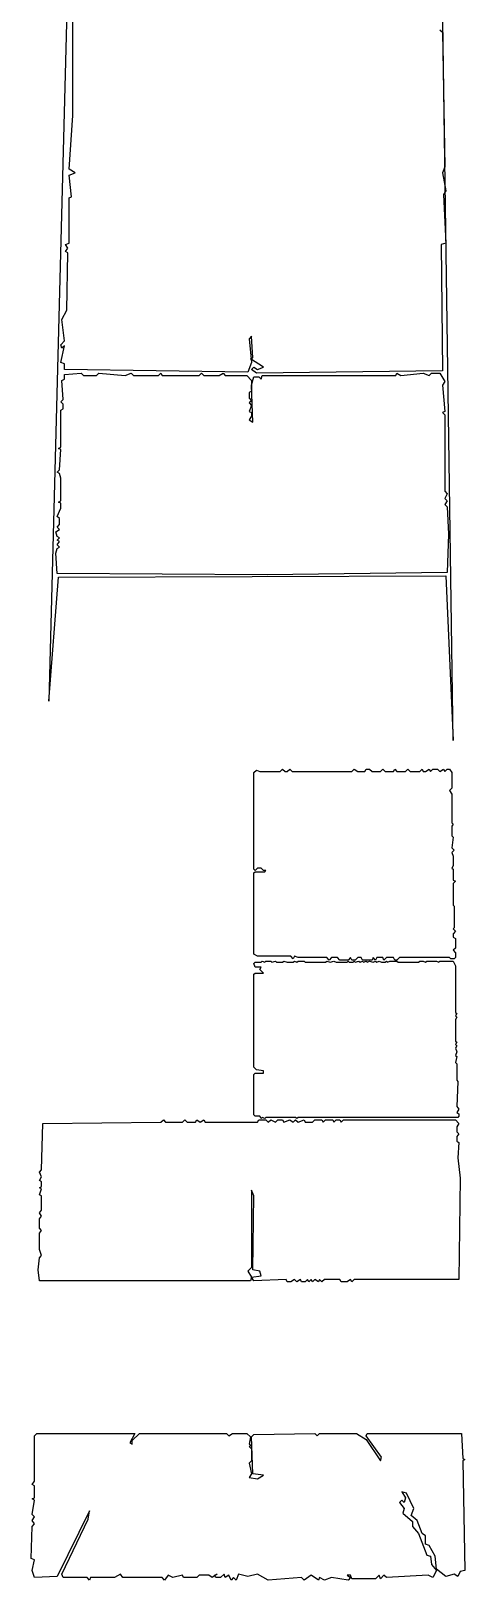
# Model space of a CAD drawing. Extents: x 166 to 207, y 289 to 490.
# Drawn here: x 171.1 to 199.3, y 289.2 to 389.9 of the extents above; entities that cross this region are included whole.
import ezdxf

# ---------------------------------------------------------------- set-up
doc = ezdxf.new("R2010")
doc.units = 0
doc.layers.add('BODY', color=7, linetype='Continuous')

msp = doc.modelspace()

# ---------------------------------------------------------------- linework, layer by layer
at = {"layer": 'BODY'}
for p, q in [((173.57, 397.6), (172.25, 346.36)), ((198.53, 343.8), (197.75, 397.67)), ((173.8, 384.42), (173.8, 392.64)), ((197.67, 390), (197.83, 389.84)), ((197.83, 389.84), (197.98, 381.09)), ((173.57, 380.93), (173.8, 384.42)), ((173.95, 380.7), (173.57, 380.93)), ((173.57, 380.54), (173.95, 380.7)), ((197.98, 381.09), (197.83, 380.7)), ((197.83, 380.7), (198.06, 379.53)), ((173.72, 379.15), (173.57, 380.54)), ((173.57, 379.07), (173.72, 379.15)), ((173.57, 376.12), (173.57, 379.07)), ((198.06, 379.53), (197.91, 379.3)), ((197.91, 379.3), (198.06, 376.12)), ((173.33, 376.05), (173.57, 376.12)), ((173.49, 375.81), (173.33, 376.05)), ((173.33, 375.58), (173.49, 375.81)), ((198.06, 376.12), (197.75, 376.05)), ((197.75, 376.05), (197.83, 367.83)), ((173.49, 375.5), (173.33, 375.58)), ((173.41, 371.78), (173.49, 375.5)), ((173.1, 371.16), (173.41, 371.78)), ((173.26, 369.77), (173.1, 371.16)), ((173.02, 369.53), (173.26, 369.77)), ((185.43, 370.08), (185.27, 369.92)), ((185.27, 369.92), (185.43, 368.37)), ((185.5, 368.68), (185.43, 370.08)), ((173.1, 369.3), (173.02, 369.53)), ((173.02, 368.37), (173.26, 369.46)), ((173.26, 369.46), (173.1, 369.3)), ((185.35, 368.6), (185.5, 368.68)), ((186.2, 368.06), (185.35, 368.6)), ((173.26, 368.29), (173.02, 368.37)), ((173.26, 367.91), (173.26, 368.29)), ((185.19, 367.75), (173.26, 367.91)), ((173.26, 367.6), (174.34, 367.67)), ((173.26, 367.29), (173.26, 367.6)), ((174.34, 367.67), (174.5, 367.52)), ((175.35, 367.52), (175.5, 367.67)), ((175.5, 367.67), (177.21, 367.52)), ((177.21, 367.52), (177.6, 367.67)), ((177.6, 367.67), (177.75, 367.52)), ((179.38, 367.52), (179.53, 367.67)), ((179.53, 367.67), (179.61, 367.52)), ((182.02, 367.52), (182.17, 367.67)), ((182.17, 367.67), (182.33, 367.52)), ((183.33, 367.52), (183.57, 367.67)), ((183.57, 367.67), (183.72, 367.52)), ((185.43, 368.37), (185.19, 367.75)), ((185.43, 367.91), (185.58, 368.06)), ((185.74, 367.67), (185.43, 367.91)), ((185.58, 368.06), (185.81, 367.91)), ((197.83, 367.83), (185.74, 367.67)), ((185.81, 367.91), (186.2, 368.06)), ((194.81, 367.52), (194.88, 367.67)), ((194.88, 367.67), (195.12, 367.52)), ((195.12, 367.52), (196.59, 367.67)), ((196.59, 367.67), (196.98, 367.52)), ((196.98, 367.52), (197.13, 367.67)), ((197.13, 367.67), (197.67, 367.67)), ((197.67, 367.67), (197.98, 367.13)), ((173.1, 367.21), (173.26, 367.29)), ((173.18, 365.97), (173.1, 367.21)), ((174.5, 367.52), (175.35, 367.52)), ((177.75, 367.52), (179.38, 367.52)), ((179.61, 367.52), (182.02, 367.52)), ((182.33, 367.52), (183.33, 367.52)), ((183.72, 367.52), (185.12, 367.52)), ((185.12, 367.52), (185.43, 367.21)), ((185.43, 366.9), (185.58, 367.44)), ((185.43, 367.21), (185.43, 366.51)), ((185.5, 364.5), (185.43, 366.9)), ((185.58, 367.44), (185.89, 367.44)), ((185.89, 367.44), (186.05, 367.29)), ((186.05, 367.29), (186.12, 367.52)), ((186.12, 367.52), (194.81, 367.52)), ((197.98, 367.13), (197.83, 366.9)), ((197.83, 366.9), (197.98, 365.19)), ((173.02, 365.81), (173.18, 365.97)), ((173.18, 365.66), (173.02, 365.81)), ((173.18, 365.35), (173.18, 365.66)), ((185.43, 366.51), (185.27, 366.43)), ((185.27, 366.43), (185.27, 366.05)), ((185.27, 366.05), (185.43, 365.89)), ((185.43, 365.89), (185.27, 365.74)), ((185.27, 365.74), (185.43, 365.58)), ((185.43, 365.58), (185.27, 365.19)), ((173.02, 365.27), (173.18, 365.35)), ((173.02, 362.87), (173.02, 365.27)), ((185.27, 365.19), (185.43, 365.12)), ((185.43, 364.88), (185.27, 364.65)), ((185.27, 364.65), (185.5, 364.5)), ((185.43, 365.12), (185.43, 364.88)), ((197.98, 365.19), (197.83, 365.12)), ((197.83, 365.12), (197.98, 364.96)), ((197.98, 364.96), (197.98, 360)), ((172.87, 362.79), (173.02, 362.87)), ((173.02, 362.71), (172.87, 362.79)), ((172.95, 361.4), (173.02, 362.71)), ((172.79, 361.24), (172.95, 361.4)), ((172.95, 361.16), (172.79, 361.24)), ((173.02, 360.85), (172.95, 361.16)), ((173.02, 359.38), (173.02, 360.85)), ((197.98, 360), (198.14, 359.84)), ((198.14, 359.84), (197.98, 359.53)), ((197.98, 359.53), (198.14, 359.38)), ((172.79, 358.37), (173.02, 358.91)), ((172.87, 359.3), (173.02, 359.38)), ((173.02, 359.22), (172.87, 359.3)), ((173.02, 358.91), (173.02, 359.22)), ((198.14, 359.38), (197.98, 359.15)), ((197.98, 359.15), (198.14, 358.99)), ((198.14, 358.99), (198.22, 357.21)), ((172.71, 357.36), (172.95, 357.52)), ((172.95, 358.22), (172.79, 358.37)), ((172.79, 357.67), (172.95, 357.83)), ((172.95, 357.52), (172.79, 357.67)), ((172.95, 357.83), (172.95, 358.22)), ((172.79, 357.05), (172.71, 357.36)), ((172.95, 356.98), (172.79, 357.05)), ((172.79, 356.82), (172.95, 356.98)), ((172.95, 356.74), (172.79, 356.82)), ((172.79, 356.51), (172.95, 356.74)), ((172.95, 356.36), (172.79, 356.51)), ((198.22, 357.21), (198.14, 354.73)), ((172.71, 355.97), (172.79, 356.28)), ((172.79, 354.65), (172.71, 355.97)), ((172.79, 356.28), (172.95, 356.36)), ((186.43, 354.57), (172.79, 354.65)), ((172.87, 354.42), (198.06, 354.5)), ((198.14, 354.73), (186.43, 354.57)), ((198.06, 354.5), (198.53, 343.8)), ((172.25, 346.36), (172.87, 354.42)), ((185.58, 341.71), (185.74, 341.86)), ((185.58, 335.43), (185.58, 341.71)), ((185.74, 341.86), (185.97, 341.78)), ((185.97, 341.78), (187.29, 341.78)), ((187.29, 341.78), (187.44, 341.94)), ((187.44, 341.94), (187.6, 341.78)), ((187.6, 341.78), (187.75, 341.78)), ((187.75, 341.78), (187.91, 341.94)), ((187.91, 341.94), (188.06, 341.78)), ((188.06, 341.78), (191.94, 341.78)), ((191.94, 341.78), (192.09, 341.94)), ((192.09, 341.94), (192.33, 341.78)), ((192.33, 341.78), (192.79, 341.78)), ((192.79, 341.78), (192.87, 341.94)), ((192.87, 341.94), (193.1, 341.94)), ((193.1, 341.94), (193.26, 341.78)), ((193.26, 341.78), (193.8, 341.78)), ((193.8, 341.78), (193.95, 341.94)), ((193.95, 341.94), (194.11, 341.78)), ((194.11, 341.78), (194.65, 341.78)), ((194.65, 341.78), (194.73, 341.94)), ((194.73, 341.94), (194.88, 341.78)), ((194.88, 341.78), (195.43, 341.78)), ((195.43, 341.78), (195.58, 341.94)), ((195.58, 341.94), (195.74, 341.78)), ((195.74, 341.78), (196.36, 341.78)), ((196.36, 341.78), (196.51, 341.94)), ((196.51, 341.94), (196.59, 341.78)), ((196.59, 341.78), (196.74, 341.78)), ((196.74, 341.78), (196.98, 341.94)), ((196.98, 341.94), (197.05, 341.78)), ((197.05, 341.78), (197.21, 341.94)), ((197.21, 341.94), (197.52, 341.94)), ((197.52, 341.94), (197.67, 341.78)), ((197.67, 341.78), (197.91, 341.94)), ((197.91, 341.94), (197.98, 341.78)), ((197.98, 341.78), (198.14, 341.94)), ((198.14, 341.94), (198.29, 341.94)), ((198.29, 341.94), (198.45, 341.71)), ((198.45, 341.71), (198.45, 340.7)), ((198.45, 340.7), (198.29, 340.54)), ((198.29, 340.54), (198.45, 340.31)), ((198.45, 340.31), (198.45, 338.45)), ((198.45, 338.45), (198.53, 338.37)), ((198.53, 338.37), (198.45, 338.22)), ((198.45, 338.22), (198.45, 337.6)), ((198.45, 337.6), (198.53, 337.52)), ((198.53, 337.52), (198.45, 336.82)), ((198.45, 336.82), (198.6, 336.67)), ((198.6, 336.67), (198.45, 336.51)), ((198.45, 336.51), (198.53, 336.28)), ((185.66, 335.35), (185.58, 335.43)), ((185.81, 335.5), (185.66, 335.35)), ((186.05, 335.5), (185.81, 335.5)), ((186.2, 335.35), (186.05, 335.5)), ((186.36, 335.35), (186.2, 335.35)), ((186.28, 335.27), (186.36, 335.35)), ((198.53, 335.66), (198.45, 335.5)), ((198.45, 335.5), (198.53, 335.43)), ((198.53, 336.28), (198.53, 335.66)), ((198.53, 335.43), (198.53, 334.73)), ((185.58, 335.19), (185.66, 335.27)), ((185.58, 329.92), (185.58, 335.19)), ((185.66, 335.27), (186.28, 335.27)), ((198.53, 334.73), (198.68, 334.65)), ((198.68, 334.65), (198.53, 334.5)), ((198.53, 334.5), (198.53, 333.1)), ((198.53, 333.1), (198.6, 333.02)), ((198.6, 333.02), (198.6, 331.63)), ((198.6, 331.63), (198.53, 331.55)), ((198.53, 331.55), (198.68, 331.4)), ((198.68, 331.4), (198.53, 331.24)), ((198.53, 331.24), (198.53, 331.01)), ((198.53, 331.01), (198.68, 330.93)), ((198.68, 330.31), (198.53, 330.16)), ((198.68, 330.93), (198.68, 330.31)), ((185.81, 329.77), (185.58, 329.92)), ((185.58, 329.3), (185.66, 329.38)), ((185.66, 329.07), (185.58, 329.3)), ((185.66, 329.38), (186.05, 329.38)), ((187.98, 329.77), (185.81, 329.77)), ((186.05, 329.38), (186.12, 329.46)), ((186.12, 329.46), (186.28, 329.38)), ((186.28, 329.38), (186.36, 329.46)), ((186.36, 329.46), (186.67, 329.46)), ((186.67, 329.46), (186.74, 329.38)), ((186.74, 329.38), (186.98, 329.46)), ((186.98, 329.46), (187.05, 329.38)), ((187.05, 329.38), (187.44, 329.38)), ((187.44, 329.38), (187.52, 329.46)), ((187.52, 329.46), (187.75, 329.38)), ((187.75, 329.38), (188.14, 329.38)), ((188.14, 329.61), (187.98, 329.77)), ((188.22, 329.77), (188.14, 329.61)), ((188.14, 329.38), (188.22, 329.46)), ((188.45, 329.69), (188.22, 329.77)), ((188.22, 329.46), (188.37, 329.38)), ((188.37, 329.38), (188.45, 329.46)), ((190.31, 329.69), (188.45, 329.69)), ((188.45, 329.46), (188.84, 329.46)), ((188.84, 329.46), (188.91, 329.38)), ((188.91, 329.38), (190.23, 329.38)), ((190.23, 329.38), (190.31, 329.46)), ((190.47, 329.53), (190.31, 329.69)), ((190.31, 329.46), (190.54, 329.38)), ((190.62, 329.69), (190.47, 329.53)), ((190.54, 329.38), (190.78, 329.46)), ((191.01, 329.69), (190.62, 329.69)), ((190.78, 329.46), (190.93, 329.38)), ((190.93, 329.38), (191.63, 329.38)), ((191.16, 329.53), (191.01, 329.69)), ((191.71, 329.53), (191.16, 329.53)), ((191.63, 329.38), (191.71, 329.46)), ((191.86, 329.69), (191.71, 329.53)), ((191.71, 329.46), (191.78, 329.38)), ((191.78, 329.38), (192.02, 329.38)), ((191.94, 329.53), (191.86, 329.69)), ((192.17, 329.53), (191.94, 329.53)), ((192.02, 329.38), (192.09, 329.46)), ((192.09, 329.46), (192.17, 329.38)), ((192.33, 329.69), (192.17, 329.53)), ((192.17, 329.38), (192.4, 329.46)), ((192.56, 329.69), (192.33, 329.69)), ((192.4, 329.46), (192.48, 329.38)), ((192.48, 329.38), (192.64, 329.46)), ((192.64, 329.53), (192.56, 329.69)), ((193.26, 329.53), (192.64, 329.53)), ((192.64, 329.46), (192.71, 329.38)), ((192.71, 329.38), (192.87, 329.46)), ((192.87, 329.46), (192.95, 329.38)), ((192.95, 329.38), (193.1, 329.46)), ((193.1, 329.46), (193.33, 329.38)), ((193.33, 329.69), (193.26, 329.53)), ((193.49, 329.53), (193.33, 329.69)), ((193.33, 329.38), (193.49, 329.46)), ((193.57, 329.69), (193.49, 329.53)), ((193.49, 329.46), (193.57, 329.38)), ((193.95, 329.69), (193.57, 329.69)), ((193.57, 329.38), (193.72, 329.46)), ((193.72, 329.46), (193.88, 329.38)), ((193.88, 329.38), (194.11, 329.38)), ((194.03, 329.53), (193.95, 329.69)), ((194.19, 329.69), (194.03, 329.53)), ((194.11, 329.38), (194.19, 329.46)), ((194.65, 329.69), (194.19, 329.69)), ((194.19, 329.46), (194.26, 329.38)), ((194.26, 329.38), (194.42, 329.46)), ((194.42, 329.46), (194.88, 329.46)), ((194.73, 329.53), (194.65, 329.69)), ((194.88, 329.53), (194.73, 329.53)), ((195.04, 329.69), (194.88, 329.53)), ((194.88, 329.46), (194.96, 329.38)), ((194.96, 329.38), (196.28, 329.38)), ((198.29, 329.69), (195.04, 329.69)), ((196.28, 329.38), (196.36, 329.46)), ((196.36, 329.46), (196.59, 329.46)), ((196.59, 329.46), (196.74, 329.38)), ((196.74, 329.38), (196.82, 329.46)), ((196.82, 329.46), (197.44, 329.46)), ((197.44, 329.46), (197.6, 329.38)), ((197.6, 329.38), (197.67, 329.46)), ((197.67, 329.46), (198.53, 329.46)), ((198.37, 329.61), (198.29, 329.69)), ((198.6, 329.61), (198.37, 329.61)), ((198.53, 330.16), (198.68, 330)), ((198.53, 329.46), (198.68, 329.15)), ((198.68, 329.69), (198.6, 329.61)), ((198.68, 330), (198.68, 329.69)), ((185.58, 328.6), (185.66, 328.68)), ((185.58, 322.56), (185.58, 328.6)), ((186.05, 329.07), (185.66, 329.07)), ((185.66, 328.68), (186.2, 328.68)), ((185.97, 328.91), (186.05, 329.07)), ((186.2, 328.68), (185.97, 328.91)), ((198.68, 329.15), (198.68, 326.12)), ((198.68, 326.12), (198.76, 326.05)), ((198.76, 326.05), (198.68, 325.89)), ((198.68, 325.89), (198.76, 325.81)), ((198.76, 325.81), (198.68, 325.66)), ((198.68, 325.66), (198.68, 324.26)), ((198.68, 324.26), (198.76, 324.19)), ((198.76, 324.19), (198.68, 324.03)), ((198.68, 324.03), (198.76, 323.95)), ((198.76, 323.95), (198.68, 323.8)), ((198.68, 323.8), (198.76, 323.57)), ((198.76, 323.57), (198.68, 323.33)), ((198.68, 323.33), (198.76, 323.26)), ((198.76, 323.26), (198.68, 322.87)), ((185.74, 322.4), (185.58, 322.56)), ((186.2, 322.33), (185.74, 322.4)), ((186.2, 322.17), (186.2, 322.33)), ((198.68, 322.87), (198.76, 322.79)), ((198.76, 322.79), (198.76, 321.71)), ((185.58, 322.09), (185.66, 322.17)), ((185.58, 319.46), (185.58, 322.09)), ((185.66, 322.17), (186.2, 322.17)), ((198.76, 321.71), (198.84, 321.63)), ((198.84, 321.63), (198.76, 320)), ((185.66, 319.38), (185.58, 319.46)), ((185.97, 319.38), (185.66, 319.38)), ((186.05, 319.22), (185.97, 319.38)), ((186.12, 319.3), (186.05, 319.22)), ((186.28, 319.22), (186.12, 319.3)), ((186.36, 319.3), (186.28, 319.22)), ((188.29, 319.3), (186.36, 319.3)), ((188.37, 319.22), (188.29, 319.3)), ((188.45, 319.3), (188.37, 319.22)), ((198.84, 319.3), (188.45, 319.3)), ((198.76, 320), (198.91, 319.84)), ((198.91, 319.84), (198.76, 319.61)), ((198.76, 319.61), (198.91, 319.53)), ((198.91, 319.38), (198.84, 319.3)), ((198.91, 319.53), (198.91, 319.38)), ((171.78, 315.89), (171.86, 318.91)), ((171.86, 318.91), (179.53, 318.99)), ((179.53, 318.99), (179.69, 319.15)), ((179.69, 319.15), (179.84, 318.99)), ((179.84, 318.99), (180.93, 318.99)), ((180.93, 318.99), (181.09, 319.15)), ((181.09, 319.15), (181.24, 318.99)), ((181.24, 318.99), (181.78, 318.99)), ((181.78, 318.99), (181.86, 319.15)), ((181.86, 319.15), (182.09, 318.99)), ((182.09, 318.99), (182.33, 319.15)), ((182.33, 319.15), (182.4, 318.99)), ((182.4, 318.99), (185.81, 318.99)), ((185.81, 318.99), (185.89, 319.15)), ((185.89, 319.15), (186.36, 319.15)), ((186.36, 319.15), (186.51, 318.99)), ((186.51, 318.99), (186.67, 319.15)), ((186.67, 319.15), (186.98, 318.99)), ((186.98, 318.99), (187.13, 319.15)), ((187.13, 319.15), (187.44, 319.15)), ((187.44, 319.15), (187.52, 318.99)), ((187.52, 318.99), (187.91, 319.15)), ((187.91, 319.15), (188.14, 318.99)), ((188.14, 318.99), (188.29, 319.15)), ((188.29, 319.15), (188.45, 318.99)), ((188.45, 318.99), (188.84, 319.15)), ((188.84, 319.15), (188.91, 318.99)), ((188.91, 318.99), (189.38, 318.99)), ((189.38, 318.99), (189.53, 319.15)), ((189.53, 319.15), (190, 319.15)), ((190, 319.15), (190.08, 318.99)), ((190.08, 318.99), (190.23, 319.15)), ((190.23, 319.15), (190.7, 319.15)), ((190.7, 319.15), (190.78, 318.99)), ((190.78, 318.99), (190.93, 319.15)), ((190.93, 319.15), (191.16, 319.15)), ((191.16, 319.15), (191.24, 318.99)), ((191.24, 318.99), (191.4, 319.15)), ((191.4, 319.15), (198.68, 319.15)), ((198.68, 319.15), (198.91, 318.91)), ((198.91, 318.91), (198.76, 318.68)), ((198.76, 318.68), (198.76, 318.37)), ((198.76, 318.37), (198.91, 318.22)), ((198.91, 318.22), (198.76, 318.06)), ((198.76, 318.06), (198.76, 317.75)), ((198.76, 317.75), (198.91, 317.67)), ((198.91, 317.67), (198.84, 316.67)), ((198.84, 316.67), (198.99, 315.35)), ((171.63, 315.74), (171.78, 315.89)), ((171.78, 315.43), (171.63, 315.74)), ((171.63, 315.19), (171.78, 315.43)), ((171.78, 315.12), (171.63, 315.19)), ((198.99, 315.35), (198.91, 308.76)), ((171.63, 314.73), (171.78, 314.81)), ((171.78, 314.65), (171.63, 314.73)), ((171.63, 314.26), (171.78, 314.65)), ((171.78, 314.19), (171.63, 314.26)), ((171.78, 314.81), (171.78, 315.12)), ((171.78, 313.26), (171.78, 314.19)), ((185.58, 314.19), (185.43, 314.57)), ((185.43, 314.57), (185.43, 309.53)), ((185.5, 309.38), (185.58, 314.19)), ((171.63, 313.1), (171.78, 313.26)), ((171.78, 312.87), (171.63, 313.1)), ((171.63, 312.71), (171.78, 312.87)), ((171.63, 312.09), (171.63, 312.71)), ((171.78, 311.94), (171.63, 312.09)), ((171.63, 311.78), (171.78, 311.94)), ((171.63, 310.7), (171.63, 311.78)), ((171.55, 309.38), (171.63, 310.16)), ((171.78, 310.31), (171.63, 310.7)), ((171.63, 310.16), (171.78, 310.31)), ((171.63, 308.68), (171.55, 309.38)), ((185.43, 309.53), (185.19, 309.3)), ((185.19, 309.3), (185.43, 308.91)), ((185.97, 309.3), (185.5, 309.38)), ((186.05, 308.99), (185.97, 309.3)), ((185.35, 308.68), (171.63, 308.68)), ((185.43, 308.91), (185.35, 308.68)), ((185.43, 308.91), (186.05, 308.99)), ((185.58, 308.68), (185.43, 308.91)), ((187.67, 308.76), (185.58, 308.68)), ((187.75, 308.6), (187.67, 308.76)), ((187.98, 308.6), (187.75, 308.6)), ((188.22, 308.76), (187.98, 308.6)), ((188.37, 308.6), (188.22, 308.76)), ((188.6, 308.76), (188.37, 308.6)), ((188.68, 308.6), (188.6, 308.76)), ((188.91, 308.6), (188.68, 308.6)), ((189.07, 308.76), (188.91, 308.6)), ((189.15, 308.6), (189.07, 308.76)), ((189.3, 308.76), (189.15, 308.6)), ((189.38, 308.6), (189.3, 308.76)), ((189.53, 308.76), (189.38, 308.6)), ((189.77, 308.6), (189.53, 308.76)), ((189.84, 308.76), (189.77, 308.6)), ((190, 308.6), (189.84, 308.76)), ((190.16, 308.76), (190, 308.6)), ((191.16, 308.76), (190.16, 308.76)), ((191.24, 308.6), (191.16, 308.76)), ((191.63, 308.6), (191.24, 308.6)), ((191.86, 308.76), (191.63, 308.6)), ((191.94, 308.6), (191.86, 308.76)), ((192.09, 308.76), (191.94, 308.6)), ((198.91, 308.76), (192.09, 308.76)), ((171.32, 298.6), (171.47, 298.76)), ((171.32, 295.66), (171.32, 298.6)), ((171.47, 298.76), (177.83, 298.76)), ((177.83, 298.76), (177.52, 298.14)), ((177.52, 298.14), (177.67, 298.06)), ((177.67, 298.29), (178.14, 298.76)), ((177.67, 298.06), (177.67, 298.29)), ((178.14, 298.76), (183.8, 298.76)), ((183.8, 298.76), (183.95, 298.6)), ((183.95, 298.6), (184.19, 298.76)), ((184.19, 298.76), (185.12, 298.76)), ((185.12, 298.76), (185.35, 298.53)), ((185.35, 298.53), (185.27, 298.06)), ((185.43, 298.53), (185.58, 298.68)), ((185.5, 296.12), (185.43, 298.53)), ((185.58, 298.68), (189.53, 298.76)), ((189.53, 298.76), (189.69, 298.6)), ((189.69, 298.6), (189.84, 298.76)), ((189.84, 298.76), (192.25, 298.76)), ((192.25, 298.76), (192.87, 298.37)), ((192.87, 298.6), (192.95, 298.76)), ((193.88, 297.21), (192.87, 298.6)), ((192.87, 298.37), (193.8, 296.98)), ((192.95, 298.76), (199.07, 298.76)), ((199.07, 298.76), (199.15, 297.13)), ((185.27, 298.06), (185.43, 297.98)), ((185.43, 297.98), (185.27, 297.91)), ((185.27, 297.91), (185.43, 297.75)), ((185.43, 297.75), (185.43, 296.98)), ((193.8, 296.98), (193.88, 297.21)), ((199.15, 297.13), (199.3, 297.05)), ((185.43, 296.98), (185.27, 296.82)), ((185.27, 296.82), (185.43, 296.12)), ((185.43, 296.12), (185.27, 295.89)), ((186.2, 296.05), (185.5, 296.12)), ((199.3, 297.05), (199.15, 296.98)), ((199.15, 296.98), (199.3, 289.84)), ((171.16, 295.43), (171.32, 295.66)), ((171.32, 295.35), (171.16, 295.43)), ((171.32, 294.57), (171.32, 295.35)), ((185.27, 295.89), (185.81, 295.81)), ((185.81, 295.81), (186.2, 296.05)), ((171.16, 294.5), (171.32, 294.57)), ((171.32, 294.42), (171.16, 294.5)), ((171.16, 293.49), (171.32, 294.42)), ((195.19, 294.42), (195.04, 294.26)), ((195.04, 294.26), (195.35, 293.88)), ((195.5, 294.88), (195.19, 294.96)), ((195.19, 294.96), (195.43, 294.57)), ((195.35, 294.26), (195.19, 294.42)), ((195.43, 294.57), (195.35, 294.26)), ((195.97, 293.88), (195.5, 294.88)), ((171.32, 293.33), (171.16, 293.49)), ((171.16, 293.1), (171.32, 293.33)), ((171.32, 292.87), (171.16, 293.1)), ((174.88, 293.72), (172.79, 289.46)), ((173.1, 289.61), (174.81, 293.18)), ((174.81, 293.18), (174.88, 293.72)), ((195.35, 293.88), (195.27, 293.57)), ((195.27, 293.57), (195.89, 293.02)), ((195.81, 293.41), (195.97, 293.88)), ((196.2, 293.1), (195.81, 293.41)), ((196.51, 292.25), (196.2, 293.1)), ((171.09, 290.62), (171.16, 292.71)), ((171.16, 292.71), (171.32, 292.87)), ((195.89, 293.02), (195.89, 292.71)), ((195.89, 292.71), (196.28, 292.25)), ((196.28, 292.25), (196.82, 290.85)), ((196.74, 292.09), (196.51, 292.25)), ((196.74, 291.55), (196.74, 292.09)), ((196.98, 291.47), (196.74, 291.55)), ((197.36, 290.78), (196.98, 291.47)), ((171.32, 290.54), (171.09, 290.62)), ((171.16, 289.84), (171.32, 290.54)), ((196.82, 290.85), (197.05, 290.78)), ((197.05, 290.78), (197.13, 290.23)), ((197.13, 290.23), (197.44, 289.84)), ((197.44, 289.92), (197.36, 290.78)), ((171.32, 289.38), (171.16, 289.84)), ((172.79, 289.46), (171.32, 289.38)), ((173.18, 289.38), (173.1, 289.61)), ((174.73, 289.38), (173.18, 289.38)), ((174.88, 289.22), (174.73, 289.38)), ((174.96, 289.38), (174.88, 289.22)), ((176.51, 289.38), (174.96, 289.38)), ((176.9, 289.61), (176.51, 289.38)), ((177.05, 289.38), (176.9, 289.61)), ((179.61, 289.38), (177.05, 289.38)), ((179.77, 289.22), (179.61, 289.38)), ((180, 289.53), (179.77, 289.22)), ((180.31, 289.38), (180, 289.53)), ((180.93, 289.53), (180.31, 289.38)), ((181.01, 289.38), (180.93, 289.53)), ((181.86, 289.38), (181.01, 289.38)), ((182.02, 289.53), (181.86, 289.38)), ((182.64, 289.53), (182.02, 289.53)), ((182.87, 289.38), (182.64, 289.53)), ((183.18, 289.61), (182.87, 289.38)), ((183.02, 289.53), (183.18, 289.61)), ((183.1, 289.38), (183.02, 289.53)), ((183.41, 289.38), (183.1, 289.38)), ((183.64, 289.61), (183.41, 289.38)), ((183.72, 289.38), (183.64, 289.61)), ((183.95, 289.53), (183.72, 289.38)), ((184.11, 289.22), (183.95, 289.53)), ((184.26, 289.38), (184.11, 289.22)), ((184.42, 289.22), (184.26, 289.38)), ((184.57, 289.61), (184.42, 289.22)), ((185.19, 289.46), (184.57, 289.61)), ((185.81, 289.61), (185.19, 289.46)), ((186.51, 289.22), (185.81, 289.61)), ((188.68, 289.38), (186.51, 289.22)), ((188.84, 289.22), (188.68, 289.38)), ((189.3, 289.53), (188.84, 289.22)), ((189.77, 289.22), (189.3, 289.53)), ((189.84, 289.38), (189.77, 289.22)), ((190.16, 289.22), (189.84, 289.38)), ((190.62, 289.38), (190.16, 289.22)), ((191.71, 289.22), (190.62, 289.38)), ((191.86, 289.53), (191.63, 289.53)), ((191.63, 289.53), (191.86, 289.38)), ((191.86, 289.38), (191.71, 289.22)), ((191.94, 289.3), (191.86, 289.53)), ((193.49, 289.3), (191.94, 289.3)), ((193.72, 289.53), (193.49, 289.3)), ((193.8, 289.3), (193.72, 289.53)), ((194.03, 289.53), (193.8, 289.3)), ((194.19, 289.38), (194.03, 289.53)), ((196.9, 289.53), (194.19, 289.38)), ((197.21, 289.38), (196.9, 289.53)), ((197.44, 289.84), (197.21, 289.38)), ((198.06, 289.46), (197.44, 289.92)), ((198.6, 289.61), (198.06, 289.46)), ((198.84, 289.46), (198.6, 289.61)), ((198.99, 289.77), (198.84, 289.46)), ((199.3, 289.84), (198.99, 289.77))]:
    msp.add_line(p, q, dxfattribs=at)

doc.saveas('drawing.dxf')
